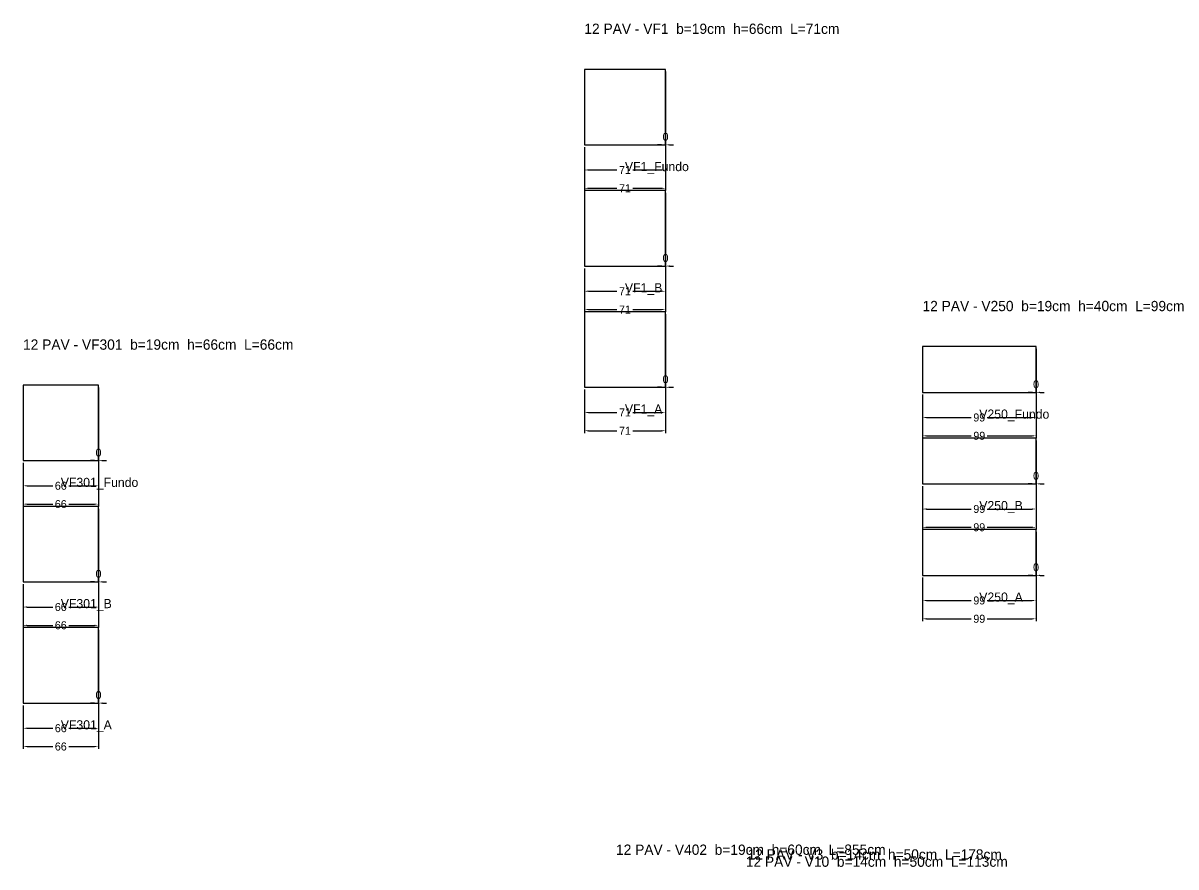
# Model space of a CAD drawing. Header units: metres. Extents: x 946 to 6411, y 1397 to 3666.
# Drawn here: x 1177 to 2185, y 2929 to 3666 of the extents above; entities that cross this region are included whole.
import ezdxf

# ---------------------------------------------------------------- set-up
doc = ezdxf.new("R2010")
doc.units = ezdxf.units.M
doc.layers.add('COTA', color=3, linetype='Continuous')
doc.dimstyles.new('COTA_VIG', dxfattribs={"dimtxt": 7, "dimasz": 3.5, "dimexe": 2, "dimexo": 2, "dimgap": 1.5, "dimtad": 1, "dimdec": 1, "dimcen": 2.5, "dimclrd": 3, "dimclre": 3, "dimclrt": 3, "dimazin": 3, "dimtfac": 1, "dimtmove": 0, "dimatfit": 3})

# ---------------------------------------------------------------- blocks, each defined once
blk = doc.blocks.new('_CLOSEDFILLED')
at = {"color": 0, "linetype": 'BYBLOCK'}
blk.add_solid([(-1, 0.16), (0, 0), (-1, -0.16)], dxfattribs=at)
blk = doc.blocks.new('*D10')
at = {"color": 3}
for p, q in [((1667.78, 3345.94), (1667.78, 3323.94)), ((1738.78, 3345.94), (1738.78, 3323.94)), ((1671.28, 3325.94), (1696.28, 3325.94)), ((1710.28, 3325.94), (1735.28, 3325.94))]:
    blk.add_line(p, q, dxfattribs=at)
at = {"layer": 'Defpoints'}
for p in [(1667.78, 3347.94), (1738.78, 3347.94), (1667.78, 3325.94)]:
    blk.add_point(p, dxfattribs=at)
at = {"layer": 'COTA', "color": 3, "xscale": 3.5, "yscale": 3.5, "rotation": 180}
blk.add_blockref('_CLOSEDFILLED', (1667.78, 3325.94), dxfattribs=at)
at = {"layer": 'COTA', "color": 3, "xscale": 3.5, "yscale": 3.5}
blk.add_blockref('_CLOSEDFILLED', (1738.78, 3325.94), dxfattribs=at)
at = {"layer": 'COTA', "color": 3, "insert": (1703.28, 3325.94), "char_height": 7, "attachment_point": 5}
blk.add_mtext('71', dxfattribs=at)
blk = doc.blocks.new('*D11')
at = {"color": 3}
for p, q in [((1667.78, 3345.94), (1667.78, 3307.94)), ((1738.78, 3345.94), (1738.78, 3307.94)), ((1671.28, 3309.94), (1696.28, 3309.94)), ((1710.28, 3309.94), (1735.28, 3309.94))]:
    blk.add_line(p, q, dxfattribs=at)
at = {"layer": 'Defpoints'}
for p in [(1667.78, 3347.94), (1738.78, 3347.94), (1667.78, 3309.94)]:
    blk.add_point(p, dxfattribs=at)
at = {"layer": 'COTA', "color": 3, "xscale": 3.5, "yscale": 3.5, "rotation": 180}
blk.add_blockref('_CLOSEDFILLED', (1667.78, 3309.94), dxfattribs=at)
at = {"layer": 'COTA', "color": 3, "xscale": 3.5, "yscale": 3.5}
blk.add_blockref('_CLOSEDFILLED', (1738.78, 3309.94), dxfattribs=at)
at = {"layer": 'COTA', "color": 3, "insert": (1703.28, 3309.94), "char_height": 7, "attachment_point": 5}
blk.add_mtext('71', dxfattribs=at)
blk = doc.blocks.new('*D13')
at = {"color": 3}
for p, q in [((1667.78, 3451.94), (1667.78, 3429.94)), ((1738.78, 3451.94), (1738.78, 3429.94)), ((1671.28, 3431.94), (1696.28, 3431.94)), ((1710.28, 3431.94), (1735.28, 3431.94))]:
    blk.add_line(p, q, dxfattribs=at)
at = {"layer": 'Defpoints'}
for p in [(1667.78, 3453.94), (1738.78, 3453.94), (1667.78, 3431.94)]:
    blk.add_point(p, dxfattribs=at)
at = {"layer": 'COTA', "color": 3, "xscale": 3.5, "yscale": 3.5, "rotation": 180}
blk.add_blockref('_CLOSEDFILLED', (1667.78, 3431.94), dxfattribs=at)
at = {"layer": 'COTA', "color": 3, "xscale": 3.5, "yscale": 3.5}
blk.add_blockref('_CLOSEDFILLED', (1738.78, 3431.94), dxfattribs=at)
at = {"layer": 'COTA', "color": 3, "insert": (1703.28, 3431.94), "char_height": 7, "attachment_point": 5}
blk.add_mtext('71', dxfattribs=at)
blk = doc.blocks.new('*D14')
at = {"color": 3}
for p, q in [((1667.78, 3451.94), (1667.78, 3413.94)), ((1738.78, 3451.94), (1738.78, 3413.94)), ((1671.28, 3415.94), (1696.28, 3415.94)), ((1710.28, 3415.94), (1735.28, 3415.94))]:
    blk.add_line(p, q, dxfattribs=at)
at = {"layer": 'Defpoints'}
for p in [(1667.78, 3453.94), (1738.78, 3453.94), (1667.78, 3415.94)]:
    blk.add_point(p, dxfattribs=at)
at = {"layer": 'COTA', "color": 3, "xscale": 3.5, "yscale": 3.5, "rotation": 180}
blk.add_blockref('_CLOSEDFILLED', (1667.78, 3415.94), dxfattribs=at)
at = {"layer": 'COTA', "color": 3, "xscale": 3.5, "yscale": 3.5}
blk.add_blockref('_CLOSEDFILLED', (1738.78, 3415.94), dxfattribs=at)
at = {"layer": 'COTA', "color": 3, "insert": (1703.28, 3415.94), "char_height": 7, "attachment_point": 5}
blk.add_mtext('71', dxfattribs=at)
blk = doc.blocks.new('*D16')
at = {"color": 3}
for p, q in [((1667.78, 3557.94), (1667.78, 3535.94)), ((1738.78, 3557.94), (1738.78, 3535.94)), ((1671.28, 3537.94), (1696.28, 3537.94)), ((1710.28, 3537.94), (1735.28, 3537.94))]:
    blk.add_line(p, q, dxfattribs=at)
at = {"layer": 'Defpoints'}
for p in [(1667.78, 3559.94), (1738.78, 3559.94), (1667.78, 3537.94)]:
    blk.add_point(p, dxfattribs=at)
at = {"layer": 'COTA', "color": 3, "xscale": 3.5, "yscale": 3.5, "rotation": 180}
blk.add_blockref('_CLOSEDFILLED', (1667.78, 3537.94), dxfattribs=at)
at = {"layer": 'COTA', "color": 3, "xscale": 3.5, "yscale": 3.5}
blk.add_blockref('_CLOSEDFILLED', (1738.78, 3537.94), dxfattribs=at)
at = {"layer": 'COTA', "color": 3, "insert": (1703.28, 3537.94), "char_height": 7, "attachment_point": 5}
blk.add_mtext('71', dxfattribs=at)
blk = doc.blocks.new('*D17')
at = {"color": 3}
for p, q in [((1667.78, 3557.94), (1667.78, 3519.94)), ((1738.78, 3557.94), (1738.78, 3519.94)), ((1671.28, 3521.94), (1696.28, 3521.94)), ((1710.28, 3521.94), (1735.28, 3521.94))]:
    blk.add_line(p, q, dxfattribs=at)
at = {"layer": 'Defpoints'}
for p in [(1667.78, 3559.94), (1738.78, 3559.94), (1667.78, 3521.94)]:
    blk.add_point(p, dxfattribs=at)
at = {"layer": 'COTA', "color": 3, "xscale": 3.5, "yscale": 3.5, "rotation": 180}
blk.add_blockref('_CLOSEDFILLED', (1667.78, 3521.94), dxfattribs=at)
at = {"layer": 'COTA', "color": 3, "xscale": 3.5, "yscale": 3.5}
blk.add_blockref('_CLOSEDFILLED', (1738.78, 3521.94), dxfattribs=at)
at = {"layer": 'COTA', "color": 3, "insert": (1703.28, 3521.94), "char_height": 7, "attachment_point": 5}
blk.add_mtext('71', dxfattribs=at)
blk = doc.blocks.new('*D1231')
at = {"color": 3}
for p, q in [((1963.57, 3181.5), (1963.57, 3159.5)), ((2062.87, 3181.5), (2062.87, 3159.5)), ((1967.07, 3161.5), (2006.22, 3161.5)), ((2020.22, 3161.5), (2059.37, 3161.5))]:
    blk.add_line(p, q, dxfattribs=at)
at = {"layer": 'Defpoints'}
for p in [(1963.57, 3183.5), (2062.87, 3183.5), (1963.57, 3161.5)]:
    blk.add_point(p, dxfattribs=at)
at = {"layer": 'COTA', "color": 3, "xscale": 3.5, "yscale": 3.5, "rotation": 180}
blk.add_blockref('_CLOSEDFILLED', (1963.57, 3161.5), dxfattribs=at)
at = {"layer": 'COTA', "color": 3, "xscale": 3.5, "yscale": 3.5}
blk.add_blockref('_CLOSEDFILLED', (2062.87, 3161.5), dxfattribs=at)
at = {"layer": 'COTA', "color": 3, "insert": (2013.22, 3161.5), "char_height": 7, "attachment_point": 5}
blk.add_mtext('99', dxfattribs=at)
blk = doc.blocks.new('*D1232')
at = {"color": 3}
for p, q in [((1963.57, 3181.5), (1963.57, 3143.5)), ((2062.87, 3181.5), (2062.87, 3143.5)), ((1967.07, 3145.5), (2006.22, 3145.5)), ((2020.22, 3145.5), (2059.37, 3145.5))]:
    blk.add_line(p, q, dxfattribs=at)
at = {"layer": 'Defpoints'}
for p in [(1963.57, 3183.5), (2062.87, 3183.5), (1963.57, 3145.5)]:
    blk.add_point(p, dxfattribs=at)
at = {"layer": 'COTA', "color": 3, "xscale": 3.5, "yscale": 3.5, "rotation": 180}
blk.add_blockref('_CLOSEDFILLED', (1963.57, 3145.5), dxfattribs=at)
at = {"layer": 'COTA', "color": 3, "xscale": 3.5, "yscale": 3.5}
blk.add_blockref('_CLOSEDFILLED', (2062.87, 3145.5), dxfattribs=at)
at = {"layer": 'COTA', "color": 3, "insert": (2013.22, 3145.5), "char_height": 7, "attachment_point": 5}
blk.add_mtext('99', dxfattribs=at)
blk = doc.blocks.new('*D1234')
at = {"color": 3}
for p, q in [((1963.57, 3261.5), (1963.57, 3239.5)), ((2062.87, 3261.5), (2062.87, 3239.5)), ((1967.07, 3241.5), (2006.22, 3241.5)), ((2020.22, 3241.5), (2059.37, 3241.5))]:
    blk.add_line(p, q, dxfattribs=at)
at = {"layer": 'Defpoints'}
for p in [(1963.57, 3263.5), (2062.87, 3263.5), (1963.57, 3241.5)]:
    blk.add_point(p, dxfattribs=at)
at = {"layer": 'COTA', "color": 3, "xscale": 3.5, "yscale": 3.5, "rotation": 180}
blk.add_blockref('_CLOSEDFILLED', (1963.57, 3241.5), dxfattribs=at)
at = {"layer": 'COTA', "color": 3, "xscale": 3.5, "yscale": 3.5}
blk.add_blockref('_CLOSEDFILLED', (2062.87, 3241.5), dxfattribs=at)
at = {"layer": 'COTA', "color": 3, "insert": (2013.22, 3241.5), "char_height": 7, "attachment_point": 5}
blk.add_mtext('99', dxfattribs=at)
blk = doc.blocks.new('*D1235')
at = {"color": 3}
for p, q in [((1963.57, 3261.5), (1963.57, 3223.5)), ((2062.87, 3261.5), (2062.87, 3223.5)), ((1967.07, 3225.5), (2006.22, 3225.5)), ((2020.22, 3225.5), (2059.37, 3225.5))]:
    blk.add_line(p, q, dxfattribs=at)
at = {"layer": 'Defpoints'}
for p in [(1963.57, 3263.5), (2062.87, 3263.5), (1963.57, 3225.5)]:
    blk.add_point(p, dxfattribs=at)
at = {"layer": 'COTA', "color": 3, "xscale": 3.5, "yscale": 3.5, "rotation": 180}
blk.add_blockref('_CLOSEDFILLED', (1963.57, 3225.5), dxfattribs=at)
at = {"layer": 'COTA', "color": 3, "xscale": 3.5, "yscale": 3.5}
blk.add_blockref('_CLOSEDFILLED', (2062.87, 3225.5), dxfattribs=at)
at = {"layer": 'COTA', "color": 3, "insert": (2013.22, 3225.5), "char_height": 7, "attachment_point": 5}
blk.add_mtext('99', dxfattribs=at)
blk = doc.blocks.new('*D1237')
at = {"color": 3}
for p, q in [((1963.57, 3341.5), (1963.57, 3319.5)), ((2062.87, 3341.5), (2062.87, 3319.5)), ((1967.07, 3321.5), (2006.22, 3321.5)), ((2020.22, 3321.5), (2059.37, 3321.5))]:
    blk.add_line(p, q, dxfattribs=at)
at = {"layer": 'Defpoints'}
for p in [(1963.57, 3343.5), (2062.87, 3343.5), (1963.57, 3321.5)]:
    blk.add_point(p, dxfattribs=at)
at = {"layer": 'COTA', "color": 3, "xscale": 3.5, "yscale": 3.5, "rotation": 180}
blk.add_blockref('_CLOSEDFILLED', (1963.57, 3321.5), dxfattribs=at)
at = {"layer": 'COTA', "color": 3, "xscale": 3.5, "yscale": 3.5}
blk.add_blockref('_CLOSEDFILLED', (2062.87, 3321.5), dxfattribs=at)
at = {"layer": 'COTA', "color": 3, "insert": (2013.22, 3321.5), "char_height": 7, "attachment_point": 5}
blk.add_mtext('99', dxfattribs=at)
blk = doc.blocks.new('*D1238')
at = {"color": 3}
for p, q in [((1963.57, 3341.5), (1963.57, 3303.5)), ((2062.87, 3341.5), (2062.87, 3303.5)), ((1967.07, 3305.5), (2006.22, 3305.5)), ((2020.22, 3305.5), (2059.37, 3305.5))]:
    blk.add_line(p, q, dxfattribs=at)
at = {"layer": 'Defpoints'}
for p in [(1963.57, 3343.5), (2062.87, 3343.5), (1963.57, 3305.5)]:
    blk.add_point(p, dxfattribs=at)
at = {"layer": 'COTA', "color": 3, "xscale": 3.5, "yscale": 3.5, "rotation": 180}
blk.add_blockref('_CLOSEDFILLED', (1963.57, 3305.5), dxfattribs=at)
at = {"layer": 'COTA', "color": 3, "xscale": 3.5, "yscale": 3.5}
blk.add_blockref('_CLOSEDFILLED', (2062.87, 3305.5), dxfattribs=at)
at = {"layer": 'COTA', "color": 3, "insert": (2013.22, 3305.5), "char_height": 7, "attachment_point": 5}
blk.add_mtext('99', dxfattribs=at)
blk = doc.blocks.new('*D1327')
at = {"color": 3}
for p, q in [((1176.78, 3069.79), (1176.78, 3047.79)), ((1242.78, 3069.79), (1242.78, 3047.79)), ((1180.28, 3049.79), (1202.78, 3049.79)), ((1216.78, 3049.79), (1239.28, 3049.79))]:
    blk.add_line(p, q, dxfattribs=at)
at = {"layer": 'Defpoints'}
for p in [(1176.78, 3071.79), (1242.78, 3071.79), (1176.78, 3049.79)]:
    blk.add_point(p, dxfattribs=at)
at = {"layer": 'COTA', "color": 3, "xscale": 3.5, "yscale": 3.5, "rotation": 180}
blk.add_blockref('_CLOSEDFILLED', (1176.78, 3049.79), dxfattribs=at)
at = {"layer": 'COTA', "color": 3, "xscale": 3.5, "yscale": 3.5}
blk.add_blockref('_CLOSEDFILLED', (1242.78, 3049.79), dxfattribs=at)
at = {"layer": 'COTA', "color": 3, "insert": (1209.78, 3049.79), "char_height": 7, "attachment_point": 5}
blk.add_mtext('66', dxfattribs=at)
blk = doc.blocks.new('*D1328')
at = {"color": 3}
for p, q in [((1176.78, 3069.79), (1176.78, 3031.79)), ((1242.78, 3069.79), (1242.78, 3031.79)), ((1180.28, 3033.79), (1202.78, 3033.79)), ((1216.78, 3033.79), (1239.28, 3033.79))]:
    blk.add_line(p, q, dxfattribs=at)
at = {"layer": 'Defpoints'}
for p in [(1176.78, 3071.79), (1242.78, 3071.79), (1176.78, 3033.79)]:
    blk.add_point(p, dxfattribs=at)
at = {"layer": 'COTA', "color": 3, "xscale": 3.5, "yscale": 3.5, "rotation": 180}
blk.add_blockref('_CLOSEDFILLED', (1176.78, 3033.79), dxfattribs=at)
at = {"layer": 'COTA', "color": 3, "xscale": 3.5, "yscale": 3.5}
blk.add_blockref('_CLOSEDFILLED', (1242.78, 3033.79), dxfattribs=at)
at = {"layer": 'COTA', "color": 3, "insert": (1209.78, 3033.79), "char_height": 7, "attachment_point": 5}
blk.add_mtext('66', dxfattribs=at)
blk = doc.blocks.new('*D1330')
at = {"color": 3}
for p, q in [((1176.78, 3175.79), (1176.78, 3153.79)), ((1242.78, 3175.79), (1242.78, 3153.79)), ((1180.28, 3155.79), (1202.78, 3155.79)), ((1216.78, 3155.79), (1239.28, 3155.79))]:
    blk.add_line(p, q, dxfattribs=at)
at = {"layer": 'Defpoints'}
for p in [(1176.78, 3177.79), (1242.78, 3177.79), (1176.78, 3155.79)]:
    blk.add_point(p, dxfattribs=at)
at = {"layer": 'COTA', "color": 3, "xscale": 3.5, "yscale": 3.5, "rotation": 180}
blk.add_blockref('_CLOSEDFILLED', (1176.78, 3155.79), dxfattribs=at)
at = {"layer": 'COTA', "color": 3, "xscale": 3.5, "yscale": 3.5}
blk.add_blockref('_CLOSEDFILLED', (1242.78, 3155.79), dxfattribs=at)
at = {"layer": 'COTA', "color": 3, "insert": (1209.78, 3155.79), "char_height": 7, "attachment_point": 5}
blk.add_mtext('66', dxfattribs=at)
blk = doc.blocks.new('*D1331')
at = {"color": 3}
for p, q in [((1176.78, 3175.79), (1176.78, 3137.79)), ((1242.78, 3175.79), (1242.78, 3137.79)), ((1180.28, 3139.79), (1202.78, 3139.79)), ((1216.78, 3139.79), (1239.28, 3139.79))]:
    blk.add_line(p, q, dxfattribs=at)
at = {"layer": 'Defpoints'}
for p in [(1176.78, 3177.79), (1242.78, 3177.79), (1176.78, 3139.79)]:
    blk.add_point(p, dxfattribs=at)
at = {"layer": 'COTA', "color": 3, "xscale": 3.5, "yscale": 3.5, "rotation": 180}
blk.add_blockref('_CLOSEDFILLED', (1176.78, 3139.79), dxfattribs=at)
at = {"layer": 'COTA', "color": 3, "xscale": 3.5, "yscale": 3.5}
blk.add_blockref('_CLOSEDFILLED', (1242.78, 3139.79), dxfattribs=at)
at = {"layer": 'COTA', "color": 3, "insert": (1209.78, 3139.79), "char_height": 7, "attachment_point": 5}
blk.add_mtext('66', dxfattribs=at)
blk = doc.blocks.new('*D1333')
at = {"color": 3}
for p, q in [((1176.78, 3281.79), (1176.78, 3259.79)), ((1242.78, 3281.79), (1242.78, 3259.79)), ((1180.28, 3261.79), (1202.78, 3261.79)), ((1216.78, 3261.79), (1239.28, 3261.79))]:
    blk.add_line(p, q, dxfattribs=at)
at = {"layer": 'Defpoints'}
for p in [(1176.78, 3283.79), (1242.78, 3283.79), (1176.78, 3261.79)]:
    blk.add_point(p, dxfattribs=at)
at = {"layer": 'COTA', "color": 3, "xscale": 3.5, "yscale": 3.5, "rotation": 180}
blk.add_blockref('_CLOSEDFILLED', (1176.78, 3261.79), dxfattribs=at)
at = {"layer": 'COTA', "color": 3, "xscale": 3.5, "yscale": 3.5}
blk.add_blockref('_CLOSEDFILLED', (1242.78, 3261.79), dxfattribs=at)
at = {"layer": 'COTA', "color": 3, "insert": (1209.78, 3261.79), "char_height": 7, "attachment_point": 5}
blk.add_mtext('66', dxfattribs=at)
blk = doc.blocks.new('*D1334')
at = {"color": 3}
for p, q in [((1176.78, 3281.79), (1176.78, 3243.79)), ((1242.78, 3281.79), (1242.78, 3243.79)), ((1180.28, 3245.79), (1202.78, 3245.79)), ((1216.78, 3245.79), (1239.28, 3245.79))]:
    blk.add_line(p, q, dxfattribs=at)
at = {"layer": 'Defpoints'}
for p in [(1176.78, 3283.79), (1242.78, 3283.79), (1176.78, 3245.79)]:
    blk.add_point(p, dxfattribs=at)
at = {"layer": 'COTA', "color": 3, "xscale": 3.5, "yscale": 3.5, "rotation": 180}
blk.add_blockref('_CLOSEDFILLED', (1176.78, 3245.79), dxfattribs=at)
at = {"layer": 'COTA', "color": 3, "xscale": 3.5, "yscale": 3.5}
blk.add_blockref('_CLOSEDFILLED', (1242.78, 3245.79), dxfattribs=at)
at = {"layer": 'COTA', "color": 3, "insert": (1209.78, 3245.79), "char_height": 7, "attachment_point": 5}
blk.add_mtext('66', dxfattribs=at)

msp = doc.modelspace()

# ---------------------------------------------------------------- linework, layer by layer
at = {"layer": 'Paineis'}
for points in [[(1667.78, 3559.94), (1738.78, 3559.94), (1738.78, 3625.94), (1667.78, 3625.94)], [(1667.78, 3453.94), (1738.78, 3453.94), (1738.78, 3519.94), (1667.78, 3519.94)], [(1667.78, 3347.94), (1738.78, 3347.94), (1738.78, 3413.94), (1667.78, 3413.94)], [(1963.57, 3343.5), (2062.87, 3343.5), (2062.87, 3383.5), (1963.57, 3383.5)], [(1176.78, 3283.79), (1242.78, 3283.79), (1242.78, 3349.79), (1176.78, 3349.79)], [(1963.57, 3263.5), (2062.87, 3263.5), (2062.87, 3303.5), (1963.57, 3303.5)], [(1176.78, 3177.79), (1242.78, 3177.79), (1242.78, 3243.79), (1176.78, 3243.79)], [(1963.57, 3183.5), (2062.87, 3183.5), (2062.87, 3223.5), (1963.57, 3223.5)], [(1176.78, 3071.79), (1242.78, 3071.79), (1242.78, 3137.79), (1176.78, 3137.79)]]:
    msp.add_lwpolyline(points, close=True, dxfattribs=at)

# ---------------------------------------------------------------- texts
at = {"layer": 'NOMENCLATURA', "char_height": 9, "attachment_point": 1}
for s, insert in [('12 PAV - VF1  b=19cm  h=66cm  L=71cm', (1667.78, 3665.94)), ('12 PAV - V250  b=19cm  h=40cm  L=99cm', (1963.57, 3423.5)), ('12 PAV - VF301  b=19cm  h=66cm  L=66cm', (1176.78, 3389.79)), ('12 PAV - V402  b=19cm  h=60cm  L=855cm', (1695.46, 2948.11)), ('12 PAV - V10  b=14cm  h=50cm  L=113cm', (1809.02, 2937.66)), ('12 PAV - V3  b=14cm  h=50cm  L=178cm', (1810.53, 2943.94))]:
    msp.add_mtext(s, dxfattribs=dict(at, insert=insert))
at = {"layer": 'Texto Secao', "char_height": 8, "attachment_point": 1}
for s, insert in [('VF1_Fundo', (1703.28, 3544.94)), ('VF1_B', (1703.28, 3438.94)), ('VF1_A', (1703.28, 3332.94)), ('V250_Fundo', (2013.22, 3328.5)), ('VF301_Fundo', (1209.78, 3268.79)), ('V250_B', (2013.22, 3248.5)), ('V250_A', (2013.22, 3168.5)), ('VF301_B', (1209.78, 3162.79)), ('VF301_A', (1209.78, 3056.79))]:
    msp.add_mtext(s, dxfattribs=dict(at, insert=insert))

# ---------------------------------------------------------------- dimensions: what is measured, and where the dimension line sits
at = {"layer": 'COTA'}
for base, p1, p2 in [((1738.78, 3559.94), (1738.78, 3559.94), (1738.78, 3625.94)), ((1738.78, 3453.94), (1738.78, 3453.94), (1738.78, 3519.94)), ((1738.78, 3347.94), (1738.78, 3347.94), (1738.78, 3413.94)), ((2062.87, 3343.5), (2062.87, 3343.5), (2062.87, 3383.5)), ((1242.78, 3283.79), (1242.78, 3283.79), (1242.78, 3349.79)), ((2062.87, 3263.5), (2062.87, 3263.5), (2062.87, 3303.5)), ((1242.78, 3177.79), (1242.78, 3177.79), (1242.78, 3243.79)), ((2062.87, 3183.5), (2062.87, 3183.5), (2062.87, 3223.5)), ((1242.78, 3071.79), (1242.78, 3071.79), (1242.78, 3137.79))]:
    msp.add_linear_dim(base=base, p1=p1, p2=p2, dimstyle='COTA_VIG', dxfattribs=at).render()
for base, p1, p2, picture, middle in [((1667.78, 3537.94), (1667.78, 3559.94), (1738.78, 3559.94), '*D16', (1703.28, 3537.94)), ((1667.78, 3521.94), (1667.78, 3559.94), (1738.78, 3559.94), '*D17', (1703.28, 3521.94)), ((1667.78, 3431.94), (1667.78, 3453.94), (1738.78, 3453.94), '*D13', (1703.28, 3431.94)), ((1667.78, 3415.94), (1667.78, 3453.94), (1738.78, 3453.94), '*D14', (1703.28, 3415.94)), ((1667.78, 3325.94), (1667.78, 3347.94), (1738.78, 3347.94), '*D10', (1703.28, 3325.94)), ((1667.78, 3309.94), (1667.78, 3347.94), (1738.78, 3347.94), '*D11', (1703.28, 3309.94)), ((1963.57, 3321.5), (1963.57, 3343.5), (2062.87, 3343.5), '*D1237', (2013.22, 3321.5)), ((1963.57, 3305.5), (1963.57, 3343.5), (2062.87, 3343.5), '*D1238', (2013.22, 3305.5)), ((1176.78, 3261.79), (1176.78, 3283.79), (1242.78, 3283.79), '*D1333', (1209.78, 3261.79)), ((1176.78, 3245.79), (1176.78, 3283.79), (1242.78, 3283.79), '*D1334', (1209.78, 3245.79)), ((1963.57, 3241.5), (1963.57, 3263.5), (2062.87, 3263.5), '*D1234', (2013.22, 3241.5)), ((1963.57, 3225.5), (1963.57, 3263.5), (2062.87, 3263.5), '*D1235', (2013.22, 3225.5)), ((1176.78, 3155.79), (1176.78, 3177.79), (1242.78, 3177.79), '*D1330', (1209.78, 3155.79)), ((1176.78, 3139.79), (1176.78, 3177.79), (1242.78, 3177.79), '*D1331', (1209.78, 3139.79)), ((1963.57, 3161.5), (1963.57, 3183.5), (2062.87, 3183.5), '*D1231', (2013.22, 3161.5)), ((1963.57, 3145.5), (1963.57, 3183.5), (2062.87, 3183.5), '*D1232', (2013.22, 3145.5)), ((1176.78, 3049.79), (1176.78, 3071.79), (1242.78, 3071.79), '*D1327', (1209.78, 3049.79)), ((1176.78, 3033.79), (1176.78, 3071.79), (1242.78, 3071.79), '*D1328', (1209.78, 3033.79))]:
    dim = msp.add_linear_dim(base=base, p1=p1, p2=p2, dimstyle='COTA_VIG', dxfattribs=at)
    dim.commit()
    dim.dimension.update_dxf_attribs({"geometry": picture, "text_midpoint": middle})

doc.saveas('drawing.dxf')
